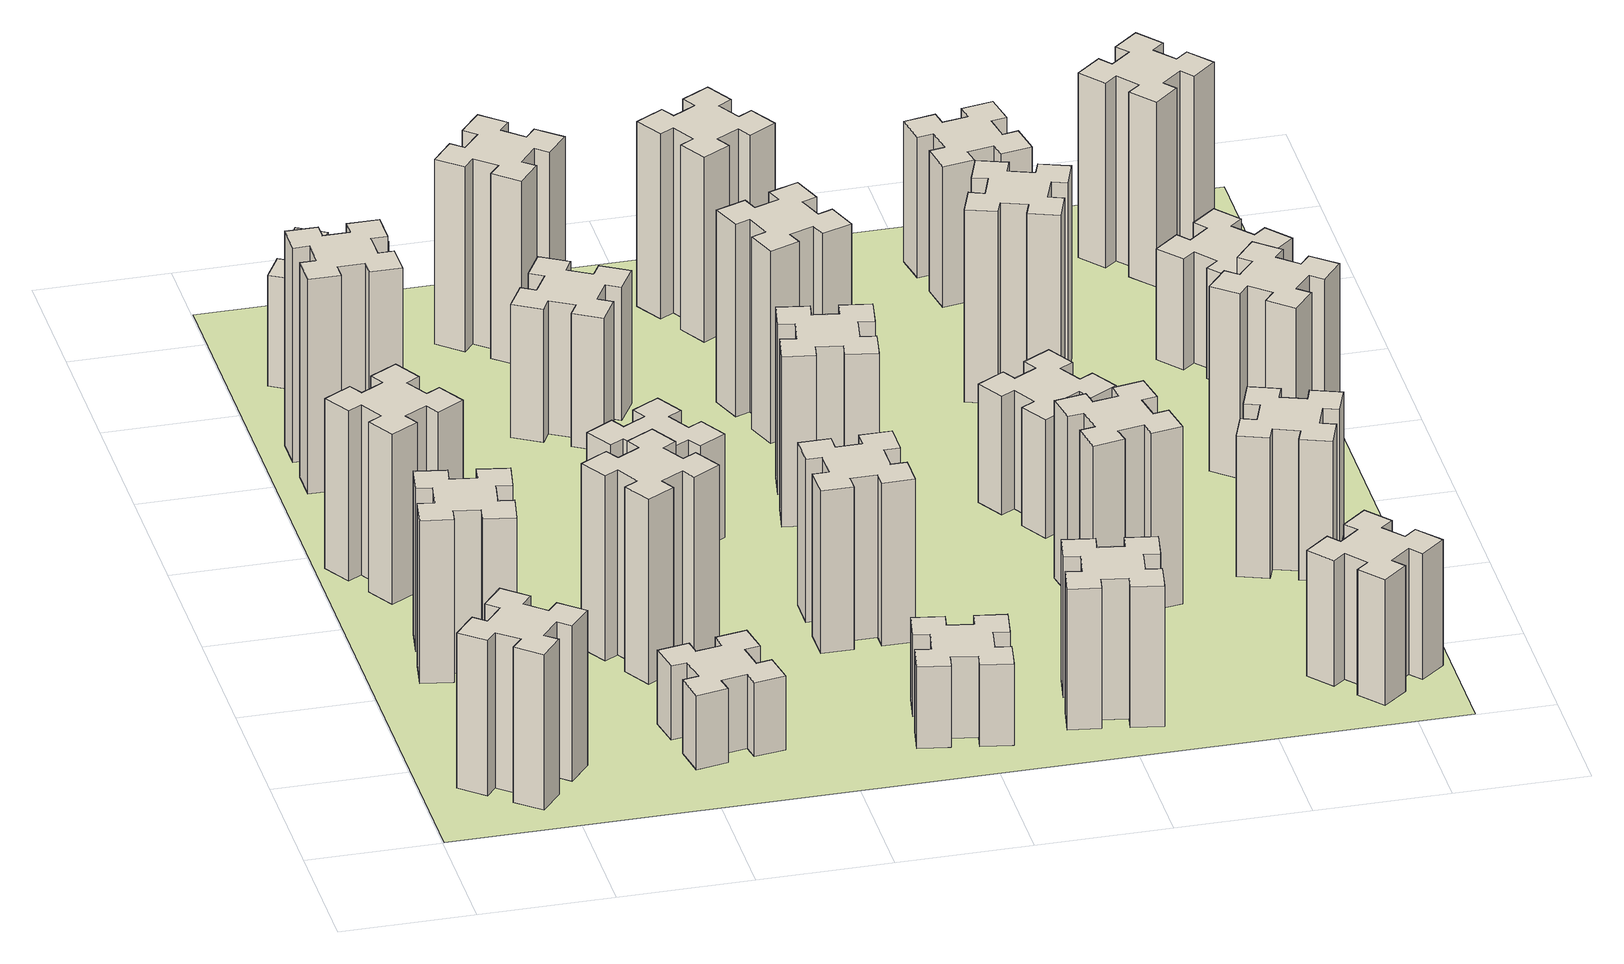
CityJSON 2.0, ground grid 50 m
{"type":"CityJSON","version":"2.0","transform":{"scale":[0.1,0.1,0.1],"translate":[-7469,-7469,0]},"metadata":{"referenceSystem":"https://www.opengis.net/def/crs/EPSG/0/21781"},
"CityObjects":{
"building1":{"type":"Building","attributes":{"class":"1000","function":"1000","usage":"1000","yearOfConstruction":2016,"roofType":"1000","measuredHeight":63,"storeysAboveGround":30,"storeysBelowGround":0},"geometry":[{"type":"Solid","lod":"1","boundaries":[[[[0,1,2,3,4,5,6,7,8,9,10,11,12,13,14,15,16,17,18,19]],[[17,16,20,21]],[[16,15,22,20]],[[15,14,23,22]],[[14,13,24,23]],[[13,12,25,24]],[[12,11,26,25]],[[11,10,27,26]],[[10,9,28,27]],[[9,8,29,28]],[[8,7,30,29]],[[7,6,31,30]],[[6,5,32,31]],[[5,4,33,32]],[[4,3,34,33]],[[3,2,35,34]],[[2,1,36,35]],[[1,0,37,36]],[[0,19,38,37]],[[19,18,39,38]],[[18,17,21,39]],[[24,25,26,27,28,29,30,31,32,33,34,35,36,37,38,39,21,20,22,23]]]]}]},
"building2":{"type":"Building","attributes":{"class":"1000","function":"1000","usage":"1000","yearOfConstruction":2016,"roofType":"1000","measuredHeight":66,"storeysAboveGround":30,"storeysBelowGround":0},"geometry":[{"type":"Solid","lod":"1","boundaries":[[[[40,41,42,43,44,45,46,47,48,49,50,51,52,53,54,55,56,57,58,59]],[[57,56,60,61]],[[56,55,62,60]],[[55,54,63,62]],[[54,53,64,63]],[[53,52,65,64]],[[52,51,66,65]],[[51,50,67,66]],[[50,49,68,67]],[[49,48,69,68]],[[48,47,70,69]],[[47,46,71,70]],[[46,45,72,71]],[[45,44,73,72]],[[44,43,74,73]],[[43,42,75,74]],[[42,41,76,75]],[[41,40,77,76]],[[40,59,78,77]],[[59,58,79,78]],[[58,57,61,79]],[[64,65,66,67,68,69,70,71,72,73,74,75,76,77,78,79,61,60,62,63]]]]}]},
"building3":{"type":"Building","attributes":{"class":"1000","function":"1000","usage":"1000","yearOfConstruction":2016,"roofType":"1000","measuredHeight":69,"storeysAboveGround":30,"storeysBelowGround":0},"geometry":[{"type":"Solid","lod":"1","boundaries":[[[[80,81,82,83,84,85,86,87,88,89,90,91,92,93,94,95,96,97,98,99]],[[97,96,100,101]],[[96,95,102,100]],[[95,94,103,102]],[[94,93,104,103]],[[93,92,105,104]],[[92,91,106,105]],[[91,90,107,106]],[[90,89,108,107]],[[89,88,109,108]],[[88,87,110,109]],[[87,86,111,110]],[[86,85,112,111]],[[85,84,113,112]],[[84,83,114,113]],[[83,82,115,114]],[[82,81,116,115]],[[81,80,117,116]],[[80,99,118,117]],[[99,98,119,118]],[[98,97,101,119]],[[104,105,106,107,108,109,110,111,112,113,114,115,116,117,118,119,101,100,102,103]]]]}]},
"building4":{"type":"Building","attributes":{"class":"1000","function":"1000","usage":"1000","yearOfConstruction":2016,"roofType":"1000","measuredHeight":87,"storeysAboveGround":30,"storeysBelowGround":0},"geometry":[{"type":"Solid","lod":"1","boundaries":[[[[120,121,122,123,124,125,126,127,128,129,130,131,132,133,134,135,136,137,138,139]],[[137,136,140,141]],[[136,135,142,140]],[[135,134,143,142]],[[134,133,144,143]],[[133,132,145,144]],[[132,131,146,145]],[[131,130,147,146]],[[130,129,148,147]],[[129,128,149,148]],[[128,127,150,149]],[[127,126,151,150]],[[126,125,152,151]],[[125,124,153,152]],[[124,123,154,153]],[[123,122,155,154]],[[122,121,156,155]],[[121,120,157,156]],[[120,139,158,157]],[[139,138,159,158]],[[138,137,141,159]],[[144,145,146,147,148,149,150,151,152,153,154,155,156,157,158,159,141,140,142,143]]]]}]},
"building5":{"type":"Building","attributes":{"class":"1000","function":"1000","usage":"1000","yearOfConstruction":2016,"roofType":"1000","measuredHeight":30,"storeysAboveGround":30,"storeysBelowGround":0},"geometry":[{"type":"Solid","lod":"1","boundaries":[[[[160,161,162,163,164,165,166,167,168,169,170,171,172,173,174,175,176,177,178,179]],[[177,176,180,181]],[[176,175,182,180]],[[175,174,183,182]],[[174,173,184,183]],[[173,172,185,184]],[[172,171,186,185]],[[171,170,187,186]],[[170,169,188,187]],[[169,168,189,188]],[[168,167,190,189]],[[167,166,191,190]],[[166,165,192,191]],[[165,164,193,192]],[[164,163,194,193]],[[163,162,195,194]],[[162,161,196,195]],[[161,160,197,196]],[[160,179,198,197]],[[179,178,199,198]],[[178,177,181,199]],[[184,185,186,187,188,189,190,191,192,193,194,195,196,197,198,199,181,180,182,183]]]]}]},
"building6":{"type":"Building","attributes":{"class":"1000","function":"1000","usage":"1000","yearOfConstruction":2016,"roofType":"1000","measuredHeight":45,"storeysAboveGround":30,"storeysBelowGround":0},"geometry":[{"type":"Solid","lod":"1","boundaries":[[[[200,201,202,203,204,205,206,207,208,209,210,211,212,213,214,215,216,217,218,219]],[[217,216,220,221]],[[216,215,222,220]],[[215,214,223,222]],[[214,213,224,223]],[[213,212,225,224]],[[212,211,226,225]],[[211,210,227,226]],[[210,209,228,227]],[[209,208,229,228]],[[208,207,230,229]],[[207,206,231,230]],[[206,205,232,231]],[[205,204,233,232]],[[204,203,234,233]],[[203,202,235,234]],[[202,201,236,235]],[[201,200,237,236]],[[200,219,238,237]],[[219,218,239,238]],[[218,217,221,239]],[[224,225,226,227,228,229,230,231,232,233,234,235,236,237,238,239,221,220,222,223]]]]}]},
"building7":{"type":"Building","attributes":{"class":"1000","function":"1000","usage":"1000","yearOfConstruction":2016,"roofType":"1000","measuredHeight":75,"storeysAboveGround":30,"storeysBelowGround":0},"geometry":[{"type":"Solid","lod":"1","boundaries":[[[[240,241,242,243,244,245,246,247,248,249,250,251,252,253,254,255,256,257,258,259]],[[257,256,260,261]],[[256,255,262,260]],[[255,254,263,262]],[[254,253,264,263]],[[253,252,265,264]],[[252,251,266,265]],[[251,250,267,266]],[[250,249,268,267]],[[249,248,269,268]],[[248,247,270,269]],[[247,246,271,270]],[[246,245,272,271]],[[245,244,273,272]],[[244,243,274,273]],[[243,242,275,274]],[[242,241,276,275]],[[241,240,277,276]],[[240,259,278,277]],[[259,258,279,278]],[[258,257,261,279]],[[264,265,266,267,268,269,270,271,272,273,274,275,276,277,278,279,261,260,262,263]]]]}]},
"building8":{"type":"Building","attributes":{"class":"1000","function":"1000","usage":"1000","yearOfConstruction":2016,"roofType":"1000","measuredHeight":42,"storeysAboveGround":30,"storeysBelowGround":0},"geometry":[{"type":"Solid","lod":"1","boundaries":[[[[280,281,282,283,284,285,286,287,288,289,290,291,292,293,294,295,296,297,298,299]],[[297,296,300,301]],[[296,295,302,300]],[[295,294,303,302]],[[294,293,304,303]],[[293,292,305,304]],[[292,291,306,305]],[[291,290,307,306]],[[290,289,308,307]],[[289,288,309,308]],[[288,287,310,309]],[[287,286,311,310]],[[286,285,312,311]],[[285,284,313,312]],[[284,283,314,313]],[[283,282,315,314]],[[282,281,316,315]],[[281,280,317,316]],[[280,299,318,317]],[[299,298,319,318]],[[298,297,301,319]],[[304,305,306,307,308,309,310,311,312,313,314,315,316,317,318,319,301,300,302,303]]]]}]},
"building9":{"type":"Building","attributes":{"class":"1000","function":"1000","usage":"1000","yearOfConstruction":2016,"roofType":"1000","measuredHeight":54,"storeysAboveGround":30,"storeysBelowGround":0},"geometry":[{"type":"Solid","lod":"1","boundaries":[[[[320,321,322,323,324,325,326,327,328,329,330,331,332,333,334,335,336,337,338,339]],[[337,336,340,341]],[[336,335,342,340]],[[335,334,343,342]],[[334,333,344,343]],[[333,332,345,344]],[[332,331,346,345]],[[331,330,347,346]],[[330,329,348,347]],[[329,328,349,348]],[[328,327,350,349]],[[327,326,351,350]],[[326,325,352,351]],[[325,324,353,352]],[[324,323,354,353]],[[323,322,355,354]],[[322,321,356,355]],[[321,320,357,356]],[[320,339,358,357]],[[339,338,359,358]],[[338,337,341,359]],[[344,345,346,347,348,349,350,351,352,353,354,355,356,357,358,359,341,340,342,343]]]]}]},
"building10":{"type":"Building","attributes":{"class":"1000","function":"1000","usage":"1000","yearOfConstruction":2016,"roofType":"1000","measuredHeight":75,"storeysAboveGround":30,"storeysBelowGround":0},"geometry":[{"type":"Solid","lod":"1","boundaries":[[[[360,361,362,363,364,365,366,367,368,369,370,371,372,373,374,375,376,377,378,379]],[[377,376,380,381]],[[376,375,382,380]],[[375,374,383,382]],[[374,373,384,383]],[[373,372,385,384]],[[372,371,386,385]],[[371,370,387,386]],[[370,369,388,387]],[[369,368,389,388]],[[368,367,390,389]],[[367,366,391,390]],[[366,365,392,391]],[[365,364,393,392]],[[364,363,394,393]],[[363,362,395,394]],[[362,361,396,395]],[[361,360,397,396]],[[360,379,398,397]],[[379,378,399,398]],[[378,377,381,399]],[[384,385,386,387,388,389,390,391,392,393,394,395,396,397,398,399,381,380,382,383]]]]}]},
"building11":{"type":"Building","attributes":{"class":"1000","function":"1000","usage":"1000","yearOfConstruction":2016,"roofType":"1000","measuredHeight":33,"storeysAboveGround":30,"storeysBelowGround":0},"geometry":[{"type":"Solid","lod":"1","boundaries":[[[[400,401,402,403,404,405,406,407,408,409,410,411,412,413,414,415,416,417,418,419]],[[417,416,420,421]],[[416,415,422,420]],[[415,414,423,422]],[[414,413,424,423]],[[413,412,425,424]],[[412,411,426,425]],[[411,410,427,426]],[[410,409,428,427]],[[409,408,429,428]],[[408,407,430,429]],[[407,406,431,430]],[[406,405,432,431]],[[405,404,433,432]],[[404,403,434,433]],[[403,402,435,434]],[[402,401,436,435]],[[401,400,437,436]],[[400,419,438,437]],[[419,418,439,438]],[[418,417,421,439]],[[424,425,426,427,428,429,430,431,432,433,434,435,436,437,438,439,421,420,422,423]]]]}]},
"building12":{"type":"Building","attributes":{"class":"1000","function":"1000","usage":"1000","yearOfConstruction":2016,"roofType":"1000","measuredHeight":66,"storeysAboveGround":30,"storeysBelowGround":0},"geometry":[{"type":"Solid","lod":"1","boundaries":[[[[440,441,442,443,444,445,446,447,448,449,450,451,452,453,454,455,456,457,458,459]],[[457,456,460,461]],[[456,455,462,460]],[[455,454,463,462]],[[454,453,464,463]],[[453,452,465,464]],[[452,451,466,465]],[[451,450,467,466]],[[450,449,468,467]],[[449,448,469,468]],[[448,447,470,469]],[[447,446,471,470]],[[446,445,472,471]],[[445,444,473,472]],[[444,443,474,473]],[[443,442,475,474]],[[442,441,476,475]],[[441,440,477,476]],[[440,459,478,477]],[[459,458,479,478]],[[458,457,461,479]],[[464,465,466,467,468,469,470,471,472,473,474,475,476,477,478,479,461,460,462,463]]]]}]},
"building13":{"type":"Building","attributes":{"class":"1000","function":"1000","usage":"1000","yearOfConstruction":2016,"roofType":"1000","measuredHeight":69,"storeysAboveGround":30,"storeysBelowGround":0},"geometry":[{"type":"Solid","lod":"1","boundaries":[[[[480,481,482,483,484,485,486,487,488,489,490,491,492,493,494,495,496,497,498,499]],[[497,496,500,501]],[[496,495,502,500]],[[495,494,503,502]],[[494,493,504,503]],[[493,492,505,504]],[[492,491,506,505]],[[491,490,507,506]],[[490,489,508,507]],[[489,488,509,508]],[[488,487,510,509]],[[487,486,511,510]],[[486,485,512,511]],[[485,484,513,512]],[[484,483,514,513]],[[483,482,515,514]],[[482,481,516,515]],[[481,480,517,516]],[[480,499,518,517]],[[499,498,519,518]],[[498,497,501,519]],[[504,505,506,507,508,509,510,511,512,513,514,515,516,517,518,519,501,500,502,503]]]]}]},
"building14":{"type":"Building","attributes":{"class":"1000","function":"1000","usage":"1000","yearOfConstruction":2016,"roofType":"1000","measuredHeight":57,"storeysAboveGround":30,"storeysBelowGround":0},"geometry":[{"type":"Solid","lod":"1","boundaries":[[[[520,521,522,523,524,525,526,527,528,529,530,531,532,533,534,535,536,537,538,539]],[[537,536,540,541]],[[536,535,542,540]],[[535,534,543,542]],[[534,533,544,543]],[[533,532,545,544]],[[532,531,546,545]],[[531,530,547,546]],[[530,529,548,547]],[[529,528,549,548]],[[528,527,550,549]],[[527,526,551,550]],[[526,525,552,551]],[[525,524,553,552]],[[524,523,554,553]],[[523,522,555,554]],[[522,521,556,555]],[[521,520,557,556]],[[520,539,558,557]],[[539,538,559,558]],[[538,537,541,559]],[[544,545,546,547,548,549,550,551,552,553,554,555,556,557,558,559,541,540,542,543]]]]}]},
"building15":{"type":"Building","attributes":{"class":"1000","function":"1000","usage":"1000","yearOfConstruction":2016,"roofType":"1000","measuredHeight":78,"storeysAboveGround":30,"storeysBelowGround":0},"geometry":[{"type":"Solid","lod":"1","boundaries":[[[[560,561,562,563,564,565,566,567,568,569,570,571,572,573,574,575,576,577,578,579]],[[577,576,580,581]],[[576,575,582,580]],[[575,574,583,582]],[[574,573,584,583]],[[573,572,585,584]],[[572,571,586,585]],[[571,570,587,586]],[[570,569,588,587]],[[569,568,589,588]],[[568,567,590,589]],[[567,566,591,590]],[[566,565,592,591]],[[565,564,593,592]],[[564,563,594,593]],[[563,562,595,594]],[[562,561,596,595]],[[561,560,597,596]],[[560,579,598,597]],[[579,578,599,598]],[[578,577,581,599]],[[584,585,586,587,588,589,590,591,592,593,594,595,596,597,598,599,581,580,582,583]]]]}]},
"building16":{"type":"Building","attributes":{"class":"1000","function":"1000","usage":"1000","yearOfConstruction":2016,"roofType":"1000","measuredHeight":75,"storeysAboveGround":30,"storeysBelowGround":0},"geometry":[{"type":"Solid","lod":"1","boundaries":[[[[600,601,602,603,604,605,606,607,608,609,610,611,612,613,614,615,616,617,618,619]],[[617,616,620,621]],[[616,615,622,620]],[[615,614,623,622]],[[614,613,624,623]],[[613,612,625,624]],[[612,611,626,625]],[[611,610,627,626]],[[610,609,628,627]],[[609,608,629,628]],[[608,607,630,629]],[[607,606,631,630]],[[606,605,632,631]],[[605,604,633,632]],[[604,603,634,633]],[[603,602,635,634]],[[602,601,636,635]],[[601,600,637,636]],[[600,619,638,637]],[[619,618,639,638]],[[618,617,621,639]],[[624,625,626,627,628,629,630,631,632,633,634,635,636,637,638,639,621,620,622,623]]]]}]},
"building17":{"type":"Building","attributes":{"class":"1000","function":"1000","usage":"1000","yearOfConstruction":2016,"roofType":"1000","measuredHeight":72,"storeysAboveGround":30,"storeysBelowGround":0},"geometry":[{"type":"Solid","lod":"1","boundaries":[[[[640,641,642,643,644,645,646,647,648,649,650,651,652,653,654,655,656,657,658,659]],[[657,656,660,661]],[[656,655,662,660]],[[655,654,663,662]],[[654,653,664,663]],[[653,652,665,664]],[[652,651,666,665]],[[651,650,667,666]],[[650,649,668,667]],[[649,648,669,668]],[[648,647,670,669]],[[647,646,671,670]],[[646,645,672,671]],[[645,644,673,672]],[[644,643,674,673]],[[643,642,675,674]],[[642,641,676,675]],[[641,640,677,676]],[[640,659,678,677]],[[659,658,679,678]],[[658,657,661,679]],[[664,665,666,667,668,669,670,671,672,673,674,675,676,677,678,679,661,660,662,663]]]]}]},
"building18":{"type":"Building","attributes":{"class":"1000","function":"1000","usage":"1000","yearOfConstruction":2016,"roofType":"1000","measuredHeight":48,"storeysAboveGround":30,"storeysBelowGround":0},"geometry":[{"type":"Solid","lod":"1","boundaries":[[[[680,681,682,683,684,685,686,687,688,689,690,691,692,693,694,695,696,697,698,699]],[[697,696,700,701]],[[696,695,702,700]],[[695,694,703,702]],[[694,693,704,703]],[[693,692,705,704]],[[692,691,706,705]],[[691,690,707,706]],[[690,689,708,707]],[[689,688,709,708]],[[688,687,710,709]],[[687,686,711,710]],[[686,685,712,711]],[[685,684,713,712]],[[684,683,714,713]],[[683,682,715,714]],[[682,681,716,715]],[[681,680,717,716]],[[680,699,718,717]],[[699,698,719,718]],[[698,697,701,719]],[[704,705,706,707,708,709,710,711,712,713,714,715,716,717,718,719,701,700,702,703]]]]}]},
"building19":{"type":"Building","attributes":{"class":"1000","function":"1000","usage":"1000","yearOfConstruction":2016,"roofType":"1000","measuredHeight":78,"storeysAboveGround":30,"storeysBelowGround":0},"geometry":[{"type":"Solid","lod":"1","boundaries":[[[[720,721,722,723,724,725,726,727,728,729,730,731,732,733,734,735,736,737,738,739]],[[737,736,740,741]],[[736,735,742,740]],[[735,734,743,742]],[[734,733,744,743]],[[733,732,745,744]],[[732,731,746,745]],[[731,730,747,746]],[[730,729,748,747]],[[729,728,749,748]],[[728,727,750,749]],[[727,726,751,750]],[[726,725,752,751]],[[725,724,753,752]],[[724,723,754,753]],[[723,722,755,754]],[[722,721,756,755]],[[721,720,757,756]],[[720,739,758,757]],[[739,738,759,758]],[[738,737,741,759]],[[744,745,746,747,748,749,750,751,752,753,754,755,756,757,758,759,741,740,742,743]]]]}]},
"building20":{"type":"Building","attributes":{"class":"1000","function":"1000","usage":"1000","yearOfConstruction":2016,"roofType":"1000","measuredHeight":51,"storeysAboveGround":30,"storeysBelowGround":0},"geometry":[{"type":"Solid","lod":"1","boundaries":[[[[760,761,762,763,764,765,766,767,768,769,770,771,772,773,774,775,776,777,778,779]],[[777,776,780,781]],[[776,775,782,780]],[[775,774,783,782]],[[774,773,784,783]],[[773,772,785,784]],[[772,771,786,785]],[[771,770,787,786]],[[770,769,788,787]],[[769,768,789,788]],[[768,767,790,789]],[[767,766,791,790]],[[766,765,792,791]],[[765,764,793,792]],[[764,763,794,793]],[[763,762,795,794]],[[762,761,796,795]],[[761,760,797,796]],[[760,779,798,797]],[[779,778,799,798]],[[778,777,781,799]],[[784,785,786,787,788,789,790,791,792,793,794,795,796,797,798,799,781,780,782,783]]]]}]},
"building21":{"type":"Building","attributes":{"class":"1000","function":"1000","usage":"1000","yearOfConstruction":2016,"roofType":"1000","measuredHeight":57,"storeysAboveGround":30,"storeysBelowGround":0},"geometry":[{"type":"Solid","lod":"1","boundaries":[[[[800,801,802,803,804,805,806,807,808,809,810,811,812,813,814,815,816,817,818,819]],[[817,816,820,821]],[[816,815,822,820]],[[815,814,823,822]],[[814,813,824,823]],[[813,812,825,824]],[[812,811,826,825]],[[811,810,827,826]],[[810,809,828,827]],[[809,808,829,828]],[[808,807,830,829]],[[807,806,831,830]],[[806,805,832,831]],[[805,804,833,832]],[[804,803,834,833]],[[803,802,835,834]],[[802,801,836,835]],[[801,800,837,836]],[[800,819,838,837]],[[819,818,839,838]],[[818,817,821,839]],[[824,825,826,827,828,829,830,831,832,833,834,835,836,837,838,839,821,820,822,823]]]]}]},
"building22":{"type":"Building","attributes":{"class":"1000","function":"1000","usage":"1000","yearOfConstruction":2016,"roofType":"1000","measuredHeight":57,"storeysAboveGround":30,"storeysBelowGround":0},"geometry":[{"type":"Solid","lod":"1","boundaries":[[[[840,841,842,843,844,845,846,847,848,849,850,851,852,853,854,855,856,857,858,859]],[[857,856,860,861]],[[856,855,862,860]],[[855,854,863,862]],[[854,853,864,863]],[[853,852,865,864]],[[852,851,866,865]],[[851,850,867,866]],[[850,849,868,867]],[[849,848,869,868]],[[848,847,870,869]],[[847,846,871,870]],[[846,845,872,871]],[[845,844,873,872]],[[844,843,874,873]],[[843,842,875,874]],[[842,841,876,875]],[[841,840,877,876]],[[840,859,878,877]],[[859,858,879,878]],[[858,857,861,879]],[[864,865,866,867,868,869,870,871,872,873,874,875,876,877,878,879,861,860,862,863]]]]}]},
"building23":{"type":"Building","attributes":{"class":"1000","function":"1000","usage":"1000","yearOfConstruction":2016,"roofType":"1000","measuredHeight":75,"storeysAboveGround":30,"storeysBelowGround":0},"geometry":[{"type":"Solid","lod":"1","boundaries":[[[[880,881,882,883,884,885,886,887,888,889,890,891,892,893,894,895,896,897,898,899]],[[897,896,900,901]],[[896,895,902,900]],[[895,894,903,902]],[[894,893,904,903]],[[893,892,905,904]],[[892,891,906,905]],[[891,890,907,906]],[[890,889,908,907]],[[889,888,909,908]],[[888,887,910,909]],[[887,886,911,910]],[[886,885,912,911]],[[885,884,913,912]],[[884,883,914,913]],[[883,882,915,914]],[[882,881,916,915]],[[881,880,917,916]],[[880,899,918,917]],[[899,898,919,918]],[[898,897,901,919]],[[904,905,906,907,908,909,910,911,912,913,914,915,916,917,918,919,901,900,902,903]]]]}]},
"building24":{"type":"Building","attributes":{"class":"1000","function":"1000","usage":"1000","yearOfConstruction":2016,"roofType":"1000","measuredHeight":45,"storeysAboveGround":30,"storeysBelowGround":0},"geometry":[{"type":"Solid","lod":"1","boundaries":[[[[920,921,922,923,924,925,926,927,928,929,930,931,932,933,934,935,936,937,938,939]],[[937,936,940,941]],[[936,935,942,940]],[[935,934,943,942]],[[934,933,944,943]],[[933,932,945,944]],[[932,931,946,945]],[[931,930,947,946]],[[930,929,948,947]],[[929,928,949,948]],[[928,927,950,949]],[[927,926,951,950]],[[926,925,952,951]],[[925,924,953,952]],[[924,923,954,953]],[[923,922,955,954]],[[922,921,956,955]],[[921,920,957,956]],[[920,939,958,957]],[[939,938,959,958]],[[938,937,941,959]],[[944,945,946,947,948,949,950,951,952,953,954,955,956,957,958,959,941,940,942,943]]]]}]},
"building25":{"type":"Building","attributes":{"class":"1000","function":"1000","usage":"1000","yearOfConstruction":2016,"roofType":"1000","measuredHeight":75,"storeysAboveGround":30,"storeysBelowGround":0},"geometry":[{"type":"Solid","lod":"1","boundaries":[[[[960,961,962,963,964,965,966,967,968,969,970,971,972,973,974,975,976,977,978,979]],[[977,976,980,981]],[[976,975,982,980]],[[975,974,983,982]],[[974,973,984,983]],[[973,972,985,984]],[[972,971,986,985]],[[971,970,987,986]],[[970,969,988,987]],[[969,968,989,988]],[[968,967,990,989]],[[967,966,991,990]],[[966,965,992,991]],[[965,964,993,992]],[[964,963,994,993]],[[963,962,995,994]],[[962,961,996,995]],[[961,960,997,996]],[[960,979,998,997]],[[979,978,999,998]],[[978,977,981,999]],[[984,985,986,987,988,989,990,991,992,993,994,995,996,997,998,999,981,980,982,983]]]]}]},
"landuse1":{"type":"LandUse","attributes":{"name":"plot1","function":"1010"},"geometry":[{"type":"MultiSurface","lod":"1","boundaries":[[[1000,1001,1002,1003]]]}]}
},
"vertices":[
[266,323,0],[343,259,0],[304,213,0],[396,136,0],[473,228,0],[427,266,0],[492,343,0],[538,304,0],[615,396,0],[523,473,0],[484,427,0],[408,492,0],[446,538,0],[354,615,0],[277,523,0],[323,484,0],[259,408,0],[213,446,0],[136,354,0],[228,277,0],[259,408,630],[213,446,630],[323,484,630],[277,523,630],[354,615,630],[446,538,630],[408,492,630],[484,427,630],[523,473,630],[615,396,630],[538,304,630],[492,343,630],[427,266,630],[473,228,630],[396,136,630],[304,213,630],[343,259,630],[266,323,630],[228,277,630],[136,354,630],
[444,1315,0],[345,1332,0],[356,1391,0],[237,1412,0],[217,1294,0],[276,1284,0],[258,1185,0],[199,1196,0],[178,1077,0],[297,1057,0],[307,1116,0],[405,1098,0],[395,1039,0],[513,1018,0],[534,1137,0],[475,1147,0],[492,1245,0],[551,1235,0],[572,1353,0],[454,1374,0],[492,1245,660],[551,1235,660],[475,1147,660],[534,1137,660],[513,1018,660],[395,1039,660],[405,1098,660],[307,1116,660],[297,1057,660],[178,1077,660],[199,1196,660],[258,1185,660],[276,1284,660],[217,1294,660],[237,1412,660],[356,1391,660],[345,1332,660],[444,1315,660],[454,1374,660],[572,1353,660],
[264,1976,0],[177,1926,0],[147,1978,0],[43,1918,0],[103,1814,0],[155,1844,0],[205,1757,0],[153,1727,0],[213,1623,0],[317,1683,0],[287,1735,0],[374,1785,0],[404,1733,0],[508,1793,0],[448,1897,0],[396,1867,0],[346,1954,0],[398,1984,0],[338,2088,0],[234,2028,0],[346,1954,690],[398,1984,690],[396,1867,690],[448,1897,690],[508,1793,690],[404,1733,690],[374,1785,690],[287,1735,690],[317,1683,690],[213,1623,690],[153,1727,690],[205,1757,690],[155,1844,690],[103,1814,690],[43,1918,690],[147,1978,690],[177,1926,690],[264,1976,690],[234,2028,690],[338,2088,690],
[165,2645,0],[165,2545,0],[105,2545,0],[105,2425,0],[225,2425,0],[225,2485,0],[325,2485,0],[325,2425,0],[445,2425,0],[445,2545,0],[385,2545,0],[385,2645,0],[445,2645,0],[445,2765,0],[325,2765,0],[325,2705,0],[225,2705,0],[225,2765,0],[105,2765,0],[105,2645,0],[225,2705,870],[225,2765,870],[325,2705,870],[325,2765,870],[445,2765,870],[445,2645,870],[385,2645,870],[385,2545,870],[445,2545,870],[445,2425,870],[325,2425,870],[325,2485,870],[225,2485,870],[225,2425,870],[105,2425,870],[105,2545,870],[165,2545,870],[165,2645,870],[105,2645,870],[105,2765,870],
[1145,592,0],[1047,575,0],[1037,634,0],[918,613,0],[939,495,0],[998,505,0],[1016,407,0],[957,397,0],[977,278,0],[1096,299,0],[1085,358,0],[1184,376,0],[1194,317,0],[1312,337,0],[1291,456,0],[1232,445,0],[1215,544,0],[1274,554,0],[1253,672,0],[1135,651,0],[1215,544,300],[1274,554,300],[1232,445,300],[1291,456,300],[1312,337,300],[1194,317,300],[1184,376,300],[1085,358,300],[1096,299,300],[977,278,300],[957,397,300],[1016,407,300],[998,505,300],[939,495,300],[918,613,300],[1037,634,300],[1047,575,300],[1145,592,300],[1135,651,300],[1253,672,300],
[446,3137,0],[496,3224,0],[548,3194,0],[608,3298,0],[504,3358,0],[474,3306,0],[387,3356,0],[417,3408,0],[313,3468,0],[253,3364,0],[305,3334,0],[255,3247,0],[203,3277,0],[143,3173,0],[247,3113,0],[277,3165,0],[364,3115,0],[334,3063,0],[438,3003,0],[498,3107,0],[364,3115,450],[334,3063,450],[277,3165,450],[247,3113,450],[143,3173,450],[203,3277,450],[255,3247,450],[305,3334,450],[253,3364,450],[313,3468,450],[417,3408,450],[387,3356,450],[474,3306,450],[504,3358,450],[608,3298,450],[548,3194,450],[496,3224,450],[446,3137,450],[498,3107,450],[438,3003,450],
[895,1104,0],[945,1017,0],[893,987,0],[953,883,0],[1057,943,0],[1027,995,0],[1114,1045,0],[1144,993,0],[1248,1053,0],[1188,1157,0],[1136,1127,0],[1086,1214,0],[1138,1244,0],[1078,1348,0],[974,1288,0],[1004,1236,0],[917,1186,0],[887,1238,0],[783,1178,0],[843,1074,0],[917,1186,750],[887,1238,750],[1004,1236,750],[974,1288,750],[1078,1348,750],[1138,1244,750],[1086,1214,750],[1136,1127,750],[1188,1157,750],[1248,1053,750],[1144,993,750],[1114,1045,750],[1027,995,750],[1057,943,750],[953,883,750],[893,987,750],[945,1017,750],[895,1104,750],[843,1074,750],[783,1178,750],
[1336,1867,0],[1286,1954,0],[1338,1984,0],[1278,2088,0],[1174,2028,0],[1204,1976,0],[1117,1926,0],[1087,1978,0],[983,1918,0],[1043,1814,0],[1095,1844,0],[1145,1757,0],[1093,1727,0],[1153,1623,0],[1257,1683,0],[1227,1735,0],[1314,1785,0],[1344,1733,0],[1448,1793,0],[1388,1897,0],[1314,1785,420],[1344,1733,420],[1227,1735,420],[1257,1683,420],[1153,1623,420],[1093,1727,420],[1145,1757,420],[1095,1844,420],[1043,1814,420],[983,1918,420],[1087,1978,420],[1117,1926,420],[1204,1976,420],[1174,2028,420],[1278,2088,420],[1338,1984,420],[1286,1954,420],[1336,1867,420],[1388,1897,420],[1448,1793,420],
[1186,2597,0],[1236,2684,0],[1288,2654,0],[1348,2758,0],[1244,2818,0],[1214,2766,0],[1127,2816,0],[1157,2868,0],[1053,2928,0],[993,2824,0],[1045,2794,0],[995,2707,0],[943,2737,0],[883,2633,0],[987,2573,0],[1017,2625,0],[1104,2575,0],[1074,2523,0],[1178,2463,0],[1238,2567,0],[1104,2575,540],[1074,2523,540],[1017,2625,540],[987,2573,540],[883,2633,540],[943,2737,540],[995,2707,540],[1045,2794,540],[993,2824,540],[1053,2928,540],[1157,2868,540],[1127,2816,540],[1214,2766,540],[1244,2818,540],[1348,2758,540],[1288,2654,540],[1236,2684,540],[1186,2597,540],[1238,2567,540],[1178,2463,540],
[963,3444,0],[899,3368,0],[853,3406,0],[776,3314,0],[868,3237,0],[906,3283,0],[983,3219,0],[944,3173,0],[1036,3096,0],[1113,3188,0],[1067,3226,0],[1132,3303,0],[1178,3264,0],[1255,3356,0],[1163,3433,0],[1124,3387,0],[1048,3452,0],[1086,3498,0],[994,3575,0],[917,3483,0],[1048,3452,750],[1086,3498,750],[1124,3387,750],[1163,3433,750],[1255,3356,750],[1178,3264,750],[1132,3303,750],[1067,3226,750],[1113,3188,750],[1036,3096,750],[944,3173,750],[983,3219,750],[906,3283,750],[868,3237,750],[776,3314,750],[853,3406,750],[899,3368,750],[963,3444,750],[917,3483,750],[994,3575,750],
[1887,276,0],[1985,258,0],[1975,199,0],[2093,178,0],[2114,297,0],[2055,307,0],[2072,405,0],[2131,395,0],[2152,513,0],[2034,534,0],[2024,475,0],[1925,492,0],[1936,551,0],[1817,572,0],[1797,454,0],[1856,444,0],[1838,345,0],[1779,356,0],[1758,237,0],[1877,217,0],[1838,345,330],[1779,356,330],[1856,444,330],[1797,454,330],[1817,572,330],[1936,551,330],[1925,492,330],[2024,475,330],[2034,534,330],[2152,513,330],[2131,395,330],[2072,405,330],[2055,307,330],[2114,297,330],[2093,178,330],[1975,199,330],[1985,258,330],[1887,276,330],[1877,217,330],[1758,237,330],
[1805,1225,0],[1705,1225,0],[1705,1285,0],[1585,1285,0],[1585,1165,0],[1645,1165,0],[1645,1065,0],[1585,1065,0],[1585,945,0],[1705,945,0],[1705,1005,0],[1805,1005,0],[1805,945,0],[1925,945,0],[1925,1065,0],[1865,1065,0],[1865,1165,0],[1925,1165,0],[1925,1285,0],[1805,1285,0],[1865,1165,660],[1925,1165,660],[1865,1065,660],[1925,1065,660],[1925,945,660],[1805,945,660],[1805,1005,660],[1705,1005,660],[1705,945,660],[1585,945,660],[1585,1065,660],[1645,1065,660],[1645,1165,660],[1585,1165,660],[1585,1285,660],[1705,1285,660],[1705,1225,660],[1805,1225,660],[1805,1285,660],[1925,1285,660],
[1955,1887,0],[1972,1985,0],[2031,1975,0],[2052,2093,0],[1934,2114,0],[1924,2055,0],[1825,2072,0],[1836,2131,0],[1717,2152,0],[1697,2034,0],[1756,2024,0],[1738,1925,0],[1679,1936,0],[1658,1817,0],[1777,1797,0],[1787,1856,0],[1885,1838,0],[1875,1779,0],[1993,1758,0],[2014,1877,0],[1885,1838,690],[1875,1779,690],[1787,1856,690],[1777,1797,690],[1658,1817,690],[1679,1936,690],[1738,1925,690],[1756,2024,690],[1697,2034,690],[1717,2152,690],[1836,2131,690],[1825,2072,690],[1924,2055,690],[1934,2114,690],[2052,2093,690],[2031,1975,690],[1972,1985,690],[1955,1887,690],[2014,1877,690],[1993,1758,690],
[2427,276,0],[2525,258,0],[2515,199,0],[2633,178,0],[2654,297,0],[2595,307,0],[2612,405,0],[2671,395,0],[2692,513,0],[2574,534,0],[2564,475,0],[2465,492,0],[2476,551,0],[2357,572,0],[2337,454,0],[2396,444,0],[2378,345,0],[2319,356,0],[2298,237,0],[2417,217,0],[2378,345,570],[2319,356,570],[2396,444,570],[2337,454,570],[2357,572,570],[2476,551,570],[2465,492,570],[2564,475,570],[2574,534,570],[2692,513,570],[2671,395,570],[2612,405,570],[2595,307,570],[2654,297,570],[2633,178,570],[2515,199,570],[2525,258,570],[2427,276,570],[2417,217,570],[2298,237,570],
[1735,2605,0],[1769,2511,0],[1713,2490,0],[1754,2377,0],[1867,2419,0],[1846,2475,0],[1940,2509,0],[1960,2453,0],[2073,2494,0],[2032,2607,0],[1976,2586,0],[1942,2680,0],[1998,2700,0],[1957,2813,0],[1844,2772,0],[1865,2716,0],[1771,2682,0],[1750,2738,0],[1637,2697,0],[1679,2584,0],[1771,2682,780],[1750,2738,780],[1865,2716,780],[1844,2772,780],[1957,2813,780],[1998,2700,780],[1942,2680,780],[1976,2586,780],[2032,2607,780],[2073,2494,780],[1960,2453,780],[1940,2509,780],[1846,2475,780],[1867,2419,780],[1754,2377,780],[1713,2490,780],[1769,2511,780],[1735,2605,780],[1679,2584,780],[1637,2697,780],
[1744,3456,0],[1657,3406,0],[1627,3458,0],[1523,3398,0],[1583,3294,0],[1635,3324,0],[1685,3237,0],[1633,3207,0],[1693,3103,0],[1797,3163,0],[1767,3215,0],[1854,3265,0],[1884,3213,0],[1988,3273,0],[1928,3377,0],[1876,3347,0],[1826,3434,0],[1878,3464,0],[1818,3568,0],[1714,3508,0],[1826,3434,750],[1878,3464,750],[1876,3347,750],[1928,3377,750],[1988,3273,750],[1884,3213,750],[1854,3265,750],[1767,3215,750],[1797,3163,750],[1693,3103,750],[1633,3207,750],[1685,3237,750],[1635,3324,750],[1583,3294,750],[1523,3398,750],[1627,3458,750],[1657,3406,750],[1744,3456,750],[1714,3508,750],[1818,3568,750],
[2812,1085,0],[2795,1184,0],[2854,1194,0],[2833,1312,0],[2715,1291,0],[2725,1232,0],[2627,1215,0],[2617,1274,0],[2498,1253,0],[2519,1135,0],[2578,1145,0],[2596,1047,0],[2537,1037,0],[2557,918,0],[2676,939,0],[2665,998,0],[2764,1016,0],[2774,957,0],[2892,977,0],[2871,1096,0],[2764,1016,720],[2774,957,720],[2665,998,720],[2676,939,720],[2557,918,720],[2537,1037,720],[2596,1047,720],[2578,1145,720],[2519,1135,720],[2498,1253,720],[2617,1274,720],[2627,1215,720],[2725,1232,720],[2715,1291,720],[2833,1312,720],[2854,1194,720],[2795,1184,720],[2812,1085,720],[2871,1096,720],[2892,977,720],
[2716,1767,0],[2666,1854,0],[2718,1884,0],[2658,1988,0],[2554,1928,0],[2584,1876,0],[2497,1826,0],[2467,1878,0],[2363,1818,0],[2423,1714,0],[2475,1744,0],[2525,1657,0],[2473,1627,0],[2533,1523,0],[2637,1583,0],[2607,1635,0],[2694,1685,0],[2724,1633,0],[2828,1693,0],[2768,1797,0],[2694,1685,480],[2724,1633,480],[2607,1635,480],[2637,1583,480],[2533,1523,480],[2473,1627,480],[2525,1657,480],[2475,1744,480],[2423,1714,480],[2363,1818,480],[2467,1878,480],[2497,1826,480],[2584,1876,480],[2554,1928,480],[2658,1988,480],[2718,1884,480],[2666,1854,480],[2716,1767,480],[2768,1797,480],[2828,1693,480],
[2611,2509,0],[2705,2475,0],[2684,2419,0],[2797,2377,0],[2838,2490,0],[2782,2511,0],[2816,2605,0],[2872,2584,0],[2913,2697,0],[2800,2738,0],[2780,2682,0],[2686,2716,0],[2707,2772,0],[2594,2813,0],[2553,2700,0],[2609,2680,0],[2575,2586,0],[2519,2607,0],[2477,2494,0],[2590,2453,0],[2575,2586,780],[2519,2607,780],[2609,2680,780],[2553,2700,780],[2594,2813,780],[2707,2772,780],[2686,2716,780],[2780,2682,780],[2800,2738,780],[2913,2697,780],[2872,2584,780],[2816,2605,780],[2782,2511,780],[2838,2490,780],[2797,2377,780],[2684,2419,780],[2705,2475,780],[2611,2509,780],[2590,2453,780],[2477,2494,780],
[3468,259,0],[3544,323,0],[3583,277,0],[3675,354,0],[3598,446,0],[3552,408,0],[3487,484,0],[3533,523,0],[3456,615,0],[3364,538,0],[3403,492,0],[3326,427,0],[3288,473,0],[3196,396,0],[3273,304,0],[3319,343,0],[3383,266,0],[3337,228,0],[3414,136,0],[3506,213,0],[3383,266,510],[3337,228,510],[3319,343,510],[3273,304,510],[3196,396,510],[3288,473,510],[3326,427,510],[3403,492,510],[3364,538,510],[3456,615,510],[3533,523,510],[3487,484,510],[3552,408,510],[3598,446,510],[3675,354,510],[3583,277,510],[3544,323,510],[3468,259,510],[3506,213,510],[3414,136,510],
[2812,3305,0],[2795,3404,0],[2854,3414,0],[2833,3532,0],[2715,3511,0],[2725,3452,0],[2627,3435,0],[2617,3494,0],[2498,3473,0],[2519,3355,0],[2578,3365,0],[2596,3267,0],[2537,3257,0],[2557,3138,0],[2676,3159,0],[2665,3218,0],[2764,3236,0],[2774,3177,0],[2892,3197,0],[2871,3316,0],[2764,3236,570],[2774,3177,570],[2665,3218,570],[2676,3159,570],[2557,3138,570],[2537,3257,570],[2596,3267,570],[2578,3365,570],[2519,3355,570],[2498,3473,570],[2617,3494,570],[2627,3435,570],[2725,3452,570],[2715,3511,570],[2833,3532,570],[2854,3414,570],[2795,3404,570],[2812,3305,570],[2871,3316,570],[2892,3197,570],
[3422,1131,0],[3456,1225,0],[3512,1204,0],[3553,1317,0],[3440,1358,0],[3420,1302,0],[3326,1336,0],[3347,1392,0],[3234,1433,0],[3193,1320,0],[3249,1300,0],[3215,1206,0],[3159,1227,0],[3117,1114,0],[3230,1073,0],[3251,1129,0],[3345,1095,0],[3324,1039,0],[3437,997,0],[3478,1110,0],[3345,1095,570],[3324,1039,570],[3251,1129,570],[3230,1073,570],[3117,1114,570],[3159,1227,570],[3215,1206,570],[3249,1300,570],[3193,1320,570],[3234,1433,570],[3347,1392,570],[3326,1336,570],[3420,1302,570],[3440,1358,570],[3553,1317,570],[3512,1204,570],[3456,1225,570],[3422,1131,570],[3478,1110,570],[3437,997,570],
[3544,1907,0],[3468,1972,0],[3506,2018,0],[3414,2095,0],[3337,2003,0],[3383,1964,0],[3319,1888,0],[3273,1926,0],[3196,1834,0],[3288,1757,0],[3326,1803,0],[3403,1739,0],[3364,1693,0],[3456,1616,0],[3533,1708,0],[3487,1746,0],[3552,1823,0],[3598,1784,0],[3675,1876,0],[3583,1953,0],[3552,1823,750],[3598,1784,750],[3487,1746,750],[3533,1708,750],[3456,1616,750],[3364,1693,750],[3403,1739,750],[3326,1803,750],[3288,1757,750],[3196,1834,750],[3273,1926,750],[3319,1888,750],[3383,1964,750],[3337,2003,750],[3414,2095,750],[3506,2018,750],[3468,1972,750],[3544,1907,750],[3583,1953,750],[3675,1876,750],
[3403,2712,0],[3326,2647,0],[3288,2693,0],[3196,2616,0],[3273,2524,0],[3319,2563,0],[3383,2486,0],[3337,2448,0],[3414,2356,0],[3506,2433,0],[3468,2479,0],[3544,2543,0],[3583,2497,0],[3675,2574,0],[3598,2666,0],[3552,2628,0],[3487,2704,0],[3533,2743,0],[3456,2835,0],[3364,2758,0],[3487,2704,450],[3533,2743,450],[3552,2628,450],[3598,2666,450],[3675,2574,450],[3583,2497,450],[3544,2543,450],[3468,2479,450],[3506,2433,450],[3414,2356,450],[3337,2448,450],[3383,2486,450],[3319,2563,450],[3273,2524,450],[3196,2616,450],[3288,2693,450],[3326,2647,450],[3403,2712,450],[3364,2758,450],[3456,2835,450],
[3368,3219,0],[3444,3283,0],[3483,3237,0],[3575,3314,0],[3498,3406,0],[3452,3368,0],[3387,3444,0],[3433,3483,0],[3356,3575,0],[3264,3498,0],[3303,3452,0],[3226,3387,0],[3188,3433,0],[3096,3356,0],[3173,3264,0],[3219,3303,0],[3283,3226,0],[3237,3188,0],[3314,3096,0],[3406,3173,0],[3283,3226,750],[3237,3188,750],[3219,3303,750],[3173,3264,750],[3096,3356,750],[3188,3433,750],[3226,3387,750],[3303,3452,750],[3264,3498,750],[3356,3575,750],[3433,3483,750],[3387,3444,750],[3452,3368,750],[3498,3406,750],[3575,3314,750],[3483,3237,750],[3444,3283,750],[3368,3219,750],[3406,3173,750],[3314,3096,750],
[5,3705,0],[3705,3705,0],[3705,5,0],[5,5,0]
]}
